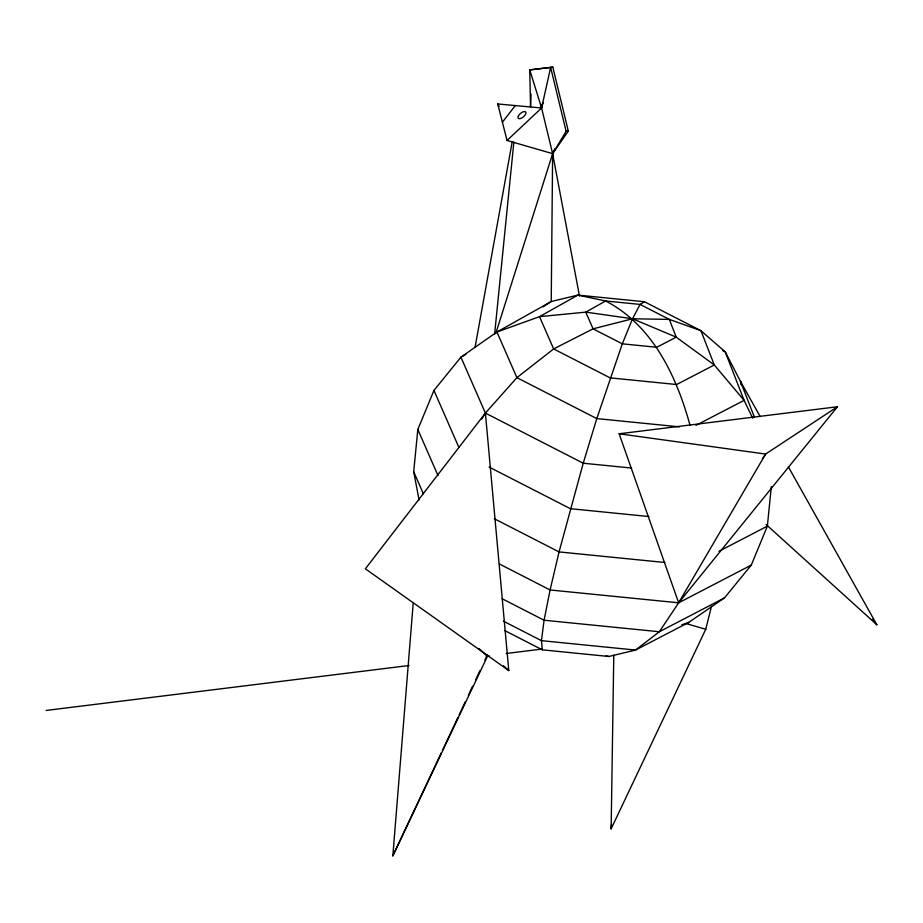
<?xml version="1.0" encoding="UTF-8"?>
<svg xmlns="http://www.w3.org/2000/svg" width="923" height="923" viewBox="0 0 923 923"><rect width="100%" height="100%" fill="white"/><g stroke="black" fill="none" stroke-linecap="round" stroke-linejoin="round"><path stroke-width="1.38" d="M711.483 606.261L705.749 629.267L611.141 828.831L613.783 655.215M531.025 94.054L530.54 106.987L529.756 69.894L552.831 67.148L568.291 131.066L552.635 153.656L495.905 333.03M478.968 648.615L487.448 656.288L392.84 855.852L413.227 602.95M611.141 828.831L611.488 824.516M419.077 500.024L413.689 471.688L417.831 429.472L433.948 390.417L460.923 357.178L496.932 332.015L551.227 301.521L577.902 295.095L644.45 301.74L700.938 330.688L725.224 351.871L740.523 381.487L760.194 416.596M504.662 630.536L542.32 649.838L608.857 656.484L635.543 650.057L688.731 622.414L724.486 597.896L751.31 565.061L767.371 526.133L771.305 486.606M494.613 334.195L513.88 142.038M475.126 346.944L512.207 141.75M579.471 295.995L552.635 153.656L541.593 108.003L550.65 67.414L552.831 67.148M540.555 103.895L541.593 108.003L497.739 103.953L507.05 140.469L541.593 108.003L543.093 102.557M554.885 148.672L552.635 153.656L551.227 301.521L542.909 306.921M392.84 855.852L441.298 752.787M442.532 750.18L457.866 717.563M459.089 714.956L465.227 701.907M468.296 695.377L472.588 686.25M475.657 679.72L479.948 670.594M484.863 660.153L487.309 654.938M541.593 108.003L529.756 69.894L550.65 67.414L566.111 131.331L552.635 153.656L507.05 140.469M481.725 419.088L485.394 413.077L516.903 377.657L553.638 348.929L593.074 328.842L632.532 318.77L669.325 319.404L700.938 330.688L714.287 364.977L744.1 400.363L752.672 418.154M762.456 458.846L765.617 454.058L837.438 406.755L619.137 433.775L678.647 602.811L659.345 631.747L635.543 650.057L541.432 640.654L503.393 621.156M502.4 122.205L515.288 105.568M837.438 406.755L678.647 602.811L550.096 589.97L499.343 563.953M644.45 301.74L640.077 304.417L632.532 318.77L622.31 343.829L596.8 418.592L583.232 463.219L559.061 551.919L550.096 589.97L544.085 620.233L541.432 640.654L542.32 649.838M465.85 354.409L460.923 357.178L485.394 413.077L508.781 670.571L365.37 568.81L485.394 413.077L583.232 463.219L631.609 468.053M695.965 425.365L744.1 400.363L725.224 351.871L722.686 350.567M718.925 551.308L767.371 526.133M751.31 565.061L678.647 602.811L765.617 454.058L619.137 433.775M724.486 597.896L659.345 631.747L544.085 620.233L502.158 598.739M681.912 624.756L688.731 622.414M566.111 131.331L568.291 131.066M46.15 710.445L409.027 665.518M486.179 655.976L489.04 655.618M506.185 653.496L541.893 649.077M679.49 426.864L596.8 418.592L516.903 377.657L496.932 332.015L539.517 316.658L577.902 295.095L605.638 300.979L640.077 304.417L669.325 319.404L676.224 337.149L714.287 364.977L676.663 384.522L610.126 377.876L553.638 348.929L539.517 316.658L585.759 312.136L632.532 318.77L676.224 337.149L656.761 347.267L622.31 343.829L593.074 328.842L585.759 312.136L605.638 300.979C652.642 325.334 676.663 376.388 690.012 425.284M648.927 516.545L570.368 508.688L489.155 467.073M664.952 562.499L559.061 551.919L494.324 518.749M606.088 655.895L608.857 656.484M686.412 623.671L705.749 629.267M766.055 524.449L876.85 624.767L788.311 466.761M503.45 665.748L508.781 670.571M872.316 619.229L876.85 624.767M497.739 103.953L499.124 106.376M433.948 390.417L458.962 447.563M417.831 429.472L438.01 475.587M413.689 471.688L423.345 493.77M740.927 384.256L740.523 381.487L754.391 417.127M740.523 381.487L741.942 385.526M518.391 116.102L518.091 116.956A4.834 2.227 -40.6 0 0 519.511 118.686L520.387 118.536A4.834 2.227 -40.6 0 0 525.602 114.106L525.891 113.252A4.834 2.227 -40.6 0 0 523.122 111.833A4.834 2.227 -40.6 0 0 518.391 116.102"/></g></svg>
